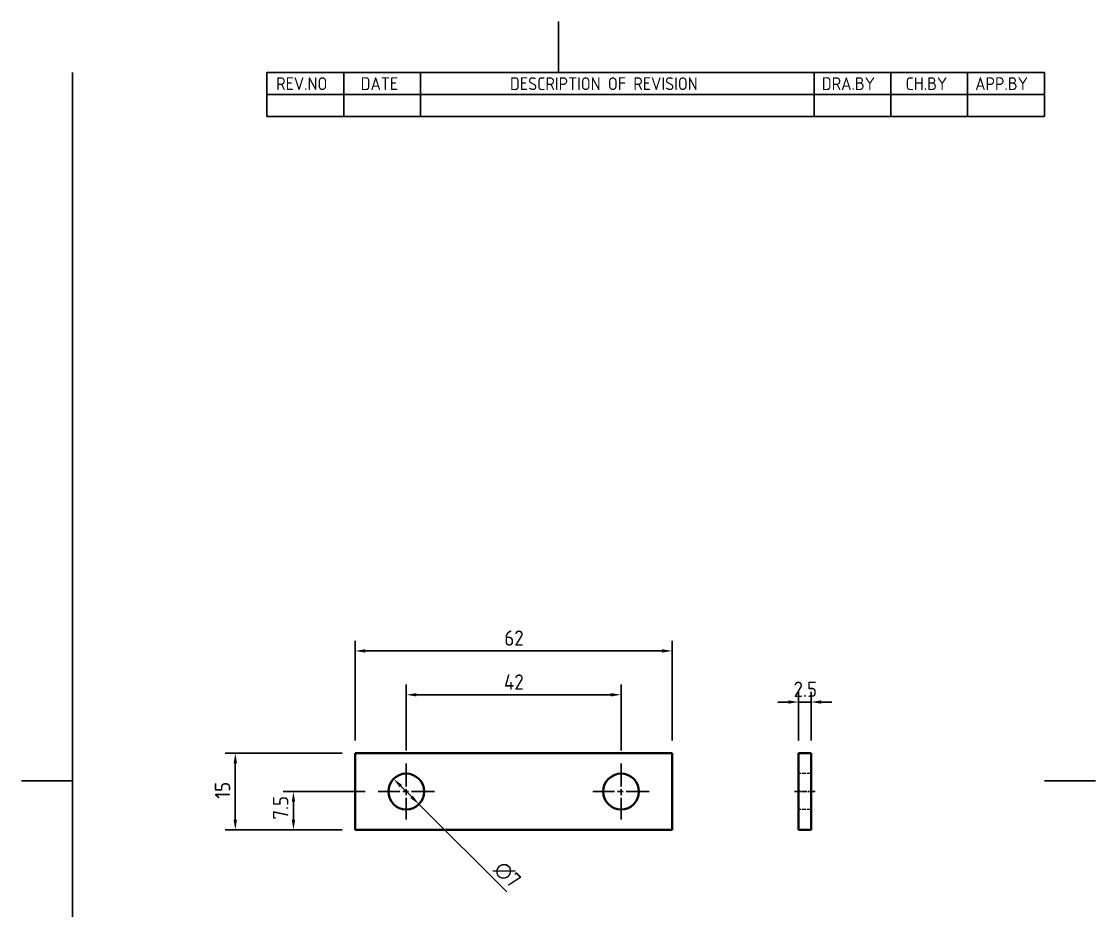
# Model space of a CAD drawing. Header units: millimetres. Extents: x 0 to 210, y 0 to 297.
# Drawn here: x 0 to 210, y 123.1 to 297 of the extents above; entities that cross this region are included whole.
import ezdxf

# ---------------------------------------------------------------- set-up
doc = ezdxf.new("R2010")
doc.units = ezdxf.units.MM
doc.linetypes.add('CHAIN', pattern=[0.35429999999999995, 0.2362, -0.0295, 0.0591, -0.0295])
doc.linetypes.add('DASHED', pattern=[0.2067, 0.1654, -0.0413])
doc.layers.get('0').update_dxf_attribs({"color": 3, "lineweight": 25})
for name, color, linetype, lineweight in [('가려진 것(ISO)', 2, 'DASHED', 18), ('가시적인 것(ISO)', 3, 'Continuous', 40), ('경계(ISO)', 7, 'Continuous', 25), ('기호(ISO)', 5, 'Continuous', 25), ('중심 표식(ISO)', 1, 'Continuous', 25), ('중심선(ISO)', 1, 'Continuous', 25), ('치수(ISO)', 2, 'Continuous', 25)]:
    doc.layers.add(name, color=color, linetype=linetype, lineweight=lineweight)
doc.styles.add('ISO ProportionalPSTEK', font='isocp.shx')
doc.styles.add('치수 텍스트_PSTEK_POSCO', font='isocp.shx')
doc.dimstyles.new('치수_PSTEK_POSCO', dxfattribs={"dimtxt": 3, "dimasz": 2, "dimexe": 2, "dimexo": 2.5, "dimgap": 1, "dimtad": 1, "dimrnd": 1e-08, "dimdsep": 46, "dimtxsty": '치수 텍스트_PSTEK_POSCO', "dimcen": 0.09, "dimdle": 10, "dimclrd": 7, "dimclre": 7, "dimclrt": 2, "dimadec": 1, "dimazin": 2, "dimtfac": 1, "dimtmove": 0, "dimatfit": 3, "dimfxl": 0, "dimtolj": 1, "dimlwd": -1, "dimlwe": -1, "dimarcsym": 0})

# ---------------------------------------------------------------- blocks, each defined once
blk = doc.blocks.new('경계 Default Border')
at = {"layer": '경계(ISO)', "flags": 128}
for points in [[(105, 297.0000076293945), (105, 287.0000076293945)], [(10, 10), (10, 287.0000076293945)], [(0, 148.5000038146973), (10, 148.5000038146973)], [(210, 148.5000038146973), (200, 148.5000038146973)]]:
    blk.add_lwpolyline(points, dxfattribs=at)
blk = doc.blocks.new('리비전 내역')
at = {"layer": '기호(ISO)'}
for p, q in [((48.00000000000001, 287.0000076293945), (200, 287.0000076293945)), ((48.00000000000001, 287.0000076293945), (48.00000000000001, 282.7200076293945)), ((63.00000000000001, 287.0000076293945), (63.00000000000001, 282.7200076293945)), ((78, 287.0000076293945), (78, 282.7200076293945)), ((155, 287.0000076293945), (155, 282.7200076293945)), ((170, 287.0000076293945), (170, 282.7200076293945)), ((185, 287.0000076293945), (185, 282.7200076293945)), ((200, 287.0000076293945), (200, 282.7200076293945)), ((48.00000000000001, 282.7200076293945), (200, 282.7200076293945)), ((48.00000000000001, 282.7200076293945), (48.00000000000001, 278.4400076293945)), ((63.00000000000001, 282.7200076293945), (63.00000000000001, 278.4400076293945)), ((78, 282.7200076293945), (78, 278.4400076293945)), ((155, 282.7200076293945), (155, 278.4400076293945)), ((170, 282.7200076293945), (170, 278.4400076293945)), ((185, 282.7200076293945), (185, 278.4400076293945)), ((200, 282.7200076293945), (200, 278.4400076293945)), ((48.00000000000001, 278.4400076293945), (200, 278.4400076293945))]:
    blk.add_line(p, q, dxfattribs=at)
at = {"layer": '기호(ISO)', "color": 2, "char_height": 2.5, "attachment_point": 7, "style": 'ISO ProportionalPSTEK'}
for s, insert in [('REV.NO', (49.7871163682308, 283.5831900503393)), ('DATE', (66.31423177283666, 283.5831900503393)), ('DESCRIPTION OF REVISION', (95.50702043336295, 283.5831900503393)), ('DRA.BY', (156.4757339553203, 283.5831900503393)), ('CH.BY', (172.8642915086116, 283.5831900503393)), ('APP.BY', (186.4777339604403, 283.5831900503393))]:
    blk.add_mtext(s, dxfattribs=dict(at, insert=insert))
blk = doc.blocks.new('*D22')
at = {"layer": 'Defpoints', "color": 0}
for p in [(117.2301077831872, 165.3286423336506), (75.23010778318704, 151.9107971135406), (117.2301077831872, 151.9107971135406)]:
    blk.add_point(p, dxfattribs=at)
at = {"layer": '치수(ISO)', "color": 7}
for p, q in [((75.23010778318704, 154.4107971135406), (75.23010778318704, 167.3286423336506)), ((117.2301077831872, 154.4107971135406), (117.2301077831872, 167.3286423336506)), ((77.23010778318704, 165.3286423336506), (115.2301077831872, 165.3286423336506))]:
    blk.add_line(p, q, dxfattribs=at)
for points in [[(77.23010778318704, 165.661975666984), (77.23010778318704, 164.9953090003173), (75.23010778318704, 165.3286423336506)], [(115.2301077831872, 165.661975666984), (115.2301077831872, 164.9953090003173), (117.2301077831872, 165.3286423336506)]]:
    blk.add_solid(points, dxfattribs=at)
at = {"layer": '치수(ISO)', "color": 2, "insert": (94.34001920050991, 167.8289376092412), "char_height": 3, "attachment_point": 4, "style": '치수 텍스트_PSTEK_POSCO'}
blk.add_mtext('\\A1;42', dxfattribs=at)
blk = doc.blocks.new('*D23')
at = {"layer": 'Defpoints', "color": 0}
for p in [(65.23010778318704, 173.9107971135406), (65.23010778318704, 153.9107971135407), (127.2301077831872, 153.9107971135406)]:
    blk.add_point(p, dxfattribs=at)
at = {"layer": '치수(ISO)', "color": 7}
for p, q in [((65.23010778318704, 156.4107971135407), (65.23010778318704, 175.9107971135406)), ((127.2301077831872, 156.4107971135406), (127.2301077831872, 175.9107971135406)), ((125.2301077831872, 173.9107971135406), (67.23010778318704, 173.9107971135406))]:
    blk.add_line(p, q, dxfattribs=at)
for points in [[(67.23010778318704, 174.2441304468739), (67.23010778318704, 173.5774637802072), (65.23010778318704, 173.9107971135406)], [(125.2301077831872, 174.2441304468739), (125.2301077831872, 173.5774637802072), (127.2301077831872, 173.9107971135406)]]:
    blk.add_solid(points, dxfattribs=at)
at = {"layer": '치수(ISO)', "color": 2, "insert": (94.4002554209824, 176.4110923891311), "char_height": 3, "attachment_point": 4, "style": '치수 텍스트_PSTEK_POSCO'}
blk.add_mtext('\\A1;62', dxfattribs=at)
blk = doc.blocks.new('*D24')
at = {"layer": 'Defpoints', "color": 0}
for p in [(69.73010778318704, 146.4107971135406), (53.17497119855597, 138.9107971135406), (65.23010778318704, 138.9107971135406)]:
    blk.add_point(p, dxfattribs=at)
at = {"layer": '치수(ISO)', "color": 7}
for p, q in [((67.23010778318704, 146.4107971135406), (51.17497119855597, 146.4107971135406)), ((53.17497119855597, 144.4107971135406), (53.17497119855597, 140.9107971135406)), ((62.73010778318704, 138.9107971135406), (51.17497119855597, 138.9107971135406))]:
    blk.add_line(p, q, dxfattribs=at)
for points in [[(52.84163786522264, 144.4107971135406), (53.50830453188931, 144.4107971135406), (53.17497119855597, 146.4107971135406)], [(52.84163786522263, 140.9107971135406), (53.5083045318893, 140.9107971135406), (53.17497119855597, 138.9107971135406)]]:
    blk.add_solid(points, dxfattribs=at)
at = {"layer": '치수(ISO)', "color": 2, "insert": (50.67497119855594, 140.9156675957564), "char_height": 3, "attachment_point": 4, "rotation": 90, "style": '치수 텍스트_PSTEK_POSCO'}
blk.add_mtext('\\A1;7.5', dxfattribs=at)
blk = doc.blocks.new('*D25')
at = {"layer": 'Defpoints', "color": 0}
for p in [(65.23010778318704, 153.9107971135407), (41.8044975973574, 138.9107971135406), (65.23010778318704, 138.9107971135406)]:
    blk.add_point(p, dxfattribs=at)
at = {"layer": '치수(ISO)', "color": 7}
for p, q in [((62.73010778318704, 153.9107971135407), (39.80449759735741, 153.9107971135407)), ((41.80449759735741, 151.9107971135407), (41.8044975973574, 140.9107971135406)), ((62.73010778318704, 138.9107971135406), (39.8044975973574, 138.9107971135406))]:
    blk.add_line(p, q, dxfattribs=at)
for points in [[(41.47116426402408, 151.9107971135407), (42.13783093069075, 151.9107971135407), (41.80449759735741, 153.9107971135407)], [(41.47116426402407, 140.9107971135406), (42.13783093069074, 140.9107971135406), (41.8044975973574, 138.9107971135406)]]:
    blk.add_solid(points, dxfattribs=at)
at = {"layer": '치수(ISO)', "color": 2, "insert": (39.30449759735738, 144.9986650791847), "char_height": 3, "attachment_point": 4, "rotation": 90, "style": '치수 텍스트_PSTEK_POSCO'}
blk.add_mtext('\\A1;15', dxfattribs=at)
blk = doc.blocks.new('*D26')
at = {"layer": 'Defpoints', "color": 0}
for p in [(72.75523404903373, 148.8856708476932), (77.70498151734031, 143.935923379388)]:
    blk.add_point(p, dxfattribs=at)
at = {"layer": '치수(ISO)', "color": 7}
for p, q in [((74.16944761140704, 147.4714572853203), (76.29076795496701, 145.3501369417609)), ((77.70498151734031, 143.935923379388), (94.87137493984525, 126.7695299568881))]:
    blk.add_line(p, q, dxfattribs=at)
for points in [[(74.40514987180252, 147.7071595457159), (73.93374535101154, 147.2357550249247), (72.75523404903373, 148.8856708476932)], [(76.52647021536251, 145.5858392021565), (76.05506569457151, 145.1144346813654), (77.70498151734031, 143.935923379388)]]:
    blk.add_solid(points, dxfattribs=at)
at = {"layer": '치수(ISO)', "color": 2, "insert": (93.17431866499676, 132.0021201376684), "char_height": 3, "attachment_point": 4, "rotation": 315.0000000000084, "style": '치수 텍스트_PSTEK_POSCO'}
blk.add_mtext('\\A1;∅7', dxfattribs=at)
blk = doc.blocks.new('*D27')
at = {"layer": 'Defpoints', "color": 0}
for p in [(154.4118748789523, 163.9107971135406), (151.9118748789523, 153.9107971135406), (154.4118748789523, 153.9107971135406)]:
    blk.add_point(p, dxfattribs=at)
at = {"layer": '치수(ISO)', "color": 7}
for p, q in [((151.9118748789523, 156.4107971135406), (151.9118748789523, 165.9107971135406)), ((154.4118748789523, 156.4107971135406), (154.4118748789523, 165.9107971135406)), ((149.9118748789523, 163.9107971135406), (147.9118748789523, 163.9107971135406)), ((151.9118748789523, 163.9107971135406), (154.4118748789523, 163.9107971135406)), ((156.4118748789523, 163.9107971135406), (158.4118748789523, 163.9107971135406))]:
    blk.add_line(p, q, dxfattribs=at)
for points in [[(149.9118748789523, 164.2441304468739), (149.9118748789523, 163.5774637802072), (151.9118748789523, 163.9107971135406)], [(156.4118748789523, 164.2441304468739), (156.4118748789523, 163.5774637802072), (154.4118748789523, 163.9107971135406)]]:
    blk.add_solid(points, dxfattribs=at)
at = {"layer": '치수(ISO)', "color": 2, "insert": (150.9616522934153, 166.4110923891311), "char_height": 3, "attachment_point": 4, "style": '치수 텍스트_PSTEK_POSCO'}
blk.add_mtext('\\A1;2.5', dxfattribs=at)

msp = doc.modelspace()

# ---------------------------------------------------------------- linework, layer by layer
at = {"layer": '가려진 것(ISO)', "ltscale": 4.761641502380371}
for p, q in [((154.4118748789494, 149.9107971135406), (151.9118748789494, 149.9107971135406)), ((154.4118748789494, 142.9107971135406), (151.9118748789494, 142.9107971135406))]:
    msp.add_line(p, q, dxfattribs=at)
at = {"layer": '가시적인 것(ISO)'}
for p, q in [((65.23010778318704, 153.9107971135407), (65.23010778318702, 138.9107971135406)), ((127.2301077831872, 153.9107971135406), (65.23010778318704, 153.9107971135407)), ((127.2301077831872, 138.9107971135406), (127.2301077831872, 153.9107971135406)), ((154.4118748789523, 153.9107971135406), (151.9118748789523, 153.9107971135406)), ((151.9118748789523, 138.9107971135406), (151.9118748789523, 153.9107971135406)), ((154.4118748789523, 153.9107971135406), (154.4118748789523, 138.9107971135406)), ((65.23010778318702, 138.9107971135406), (127.2301077831871, 138.9107971135406)), ((154.4118748789523, 138.9107971135406), (151.9118748789523, 138.9107971135406))]:
    msp.add_line(p, q, dxfattribs=at)
for centre in [(75.23010778318702, 146.4107971135406), (117.2301077831872, 146.4107971135406)]:
    msp.add_circle(centre, 3.5, dxfattribs=at)
at = {"layer": '중심 표식(ISO)', "linetype": 'CHAIN', "ltscale": 19.05165100097656}
for p, q in [((75.23010778318704, 151.9107971135406), (75.23010778318704, 140.9107971135406)), ((117.2301077831872, 151.9107971135406), (117.2301077831872, 140.9107971135406)), ((80.73010778318704, 146.4107971135406), (69.73010778318704, 146.4107971135406)), ((122.7301077831872, 146.4107971135406), (111.7301077831872, 146.4107971135406))]:
    msp.add_line(p, q, dxfattribs=at)
at = {"layer": '중심선(ISO)', "linetype": 'CHAIN', "ltscale": 4.444729804992676}
msp.add_line((155.1618748789494, 146.4107971135406), (151.1618748789494, 146.4107971135406), dxfattribs=at)

# ---------------------------------------------------------------- block references
msp.add_blockref('경계 Default Border', (0, 0))
at = {"layer": '기호(ISO)'}
msp.add_blockref('리비전 내역', (0, 0), dxfattribs=at)

# ---------------------------------------------------------------- dimensions: what is measured, and where the dimension line sits
at = {"layer": '치수(ISO)', "color": 7}
for base, p1, p2, angle, picture, middle in [((65.23010778318704, 173.9107971135406), (127.2301077831872, 153.9107971135406), (65.23010778318704, 153.9107971135407), 180, '*D23', (96.23010778318712, 173.9107971135406)), ((117.2301077831872, 165.3286423336506), (75.23010778318704, 151.9107971135406), (117.2301077831872, 151.9107971135406), 180, '*D22', (96.23010778318708, 165.3286423336506)), ((41.8044975973574, 138.9107971135406), (65.23010778318704, 153.9107971135407), (65.23010778318704, 138.9107971135406), 90, '*D25', (41.80449759735738, 146.4107971135406)), ((53.17497119855597, 138.9107971135406), (69.73010778318704, 146.4107971135406), (65.23010778318704, 138.9107971135406), 90, '*D24', (53.17497119855594, 143.0777996301124))]:
    dim = msp.add_linear_dim(base=base, p1=p1, p2=p2, angle=angle, dimstyle='치수_PSTEK_POSCO', override={"dimdec": 2, "dimtp": 0, "dimtm": -0, "dimtdec": 2, "dimtofl": 0, "dimatfit": 1}, dxfattribs=at)
    dim.commit()
    dim.dimension.update_dxf_attribs({"geometry": picture, "text_midpoint": middle, "dimtype": 160})
dim = msp.add_linear_dim(base=(154.4118748789523, 163.9107971135406), p1=(151.9118748789523, 153.9107971135406), p2=(154.4118748789523, 153.9107971135406), dimstyle='치수_PSTEK_POSCO', override={"dimdec": 2, "dimtp": 0, "dimtm": -0, "dimtdec": 2, "dimtofl": 1, "dimatfit": 1}, dxfattribs=at)
dim.commit()
dim.dimension.update_dxf_attribs({"geometry": '*D27', "text_midpoint": (153.1618748789523, 163.9107971135406), "dimtype": 160})
dim = msp.add_diameter_dim_2p(p1=(72.75523404903373, 148.8856708476932), p2=(77.70498151734031, 143.935923379388), dimstyle='치수_PSTEK_POSCO', override={"dimdec": 2, "dimlfac": 0.9999999999999949, "dimtp": 0, "dimtm": -0, "dimtdec": 2, "dimatfit": 2}, dxfattribs=at)
dim.commit()
dim.dimension.update_dxf_attribs({"geometry": '*D26', "text_midpoint": (92.78540993534463, 128.8554949613882), "dimtype": 163})

doc.saveas('drawing.dxf')
